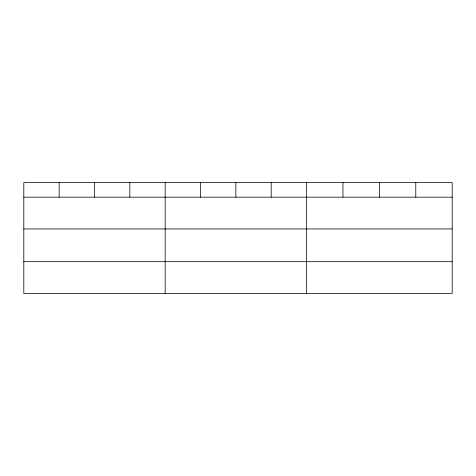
<?xml version="1.0" encoding="UTF-8"?>
<svg xmlns="http://www.w3.org/2000/svg" width="476" height="476" viewBox="0 0 476 476"><rect width="100%" height="100%" fill="white"/><g stroke="black" fill="none" stroke-linecap="round" stroke-linejoin="round"><path stroke-width="0.71" d="M452.2 228.944L452.2 182.552L23.8 182.552L23.8 293.448L452.2 293.448L452.2 228.944L23.8 228.944M23.8 197.177L452.2 197.177M23.8 261.681L452.2 261.681M415.786 182.552L415.786 197.177M379.372 182.552L379.372 197.177M342.958 182.552L342.958 197.177M306.544 182.552L306.544 293.448M271.201 182.552L271.201 197.177M235.858 182.552L235.858 197.177M200.515 182.552L200.515 197.177M165.172 182.552L165.172 293.448M129.829 182.552L129.829 197.177M94.486 182.552L94.486 197.177M59.143 182.552L59.143 197.177"/></g></svg>
